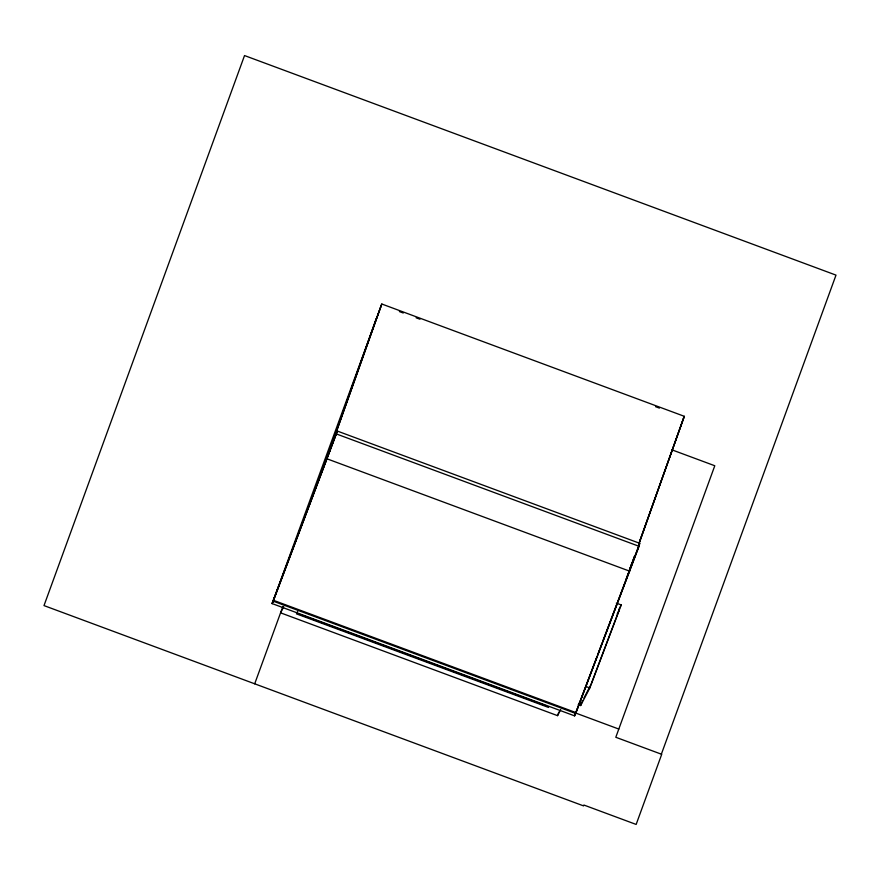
<?xml version="1.0" encoding="UTF-8"?>
<svg xmlns="http://www.w3.org/2000/svg" width="880" height="880" viewBox="0 0 880 880"><rect width="100%" height="100%" fill="white"/><g stroke="black" fill="none" stroke-linecap="round" stroke-linejoin="round"><path stroke-width="1.32" d="M337.238 431.024L272.118 603.581L337.238 431.024L639.727 543.312L639.056 546.304L574.607 715.869L272.118 603.581L381.821 304.018L684.31 416.306L638.572 545.006M321.948 471.526L376.365 318.252M626.219 579.029L627.594 575.168M629.42 570.02L631.708 563.574M639.485 541.684L684.31 416.306M634.458 556.226L628.045 574.244L639.727 543.312M639.485 542.058L683.859 417.175M324.907 463.705L381.37 304.887M327.855 455.884L381.821 304.018M630.344 568.172L634.458 556.589M254.694 683.815L282.92 606.397M283.734 606.76L280.566 612.832L557.546 715.649L558.833 712.129M578.215 704.649L580.657 705.551L582.527 700.414M661.353 754.182L836 275.121L244.53 55.561L44 605.594L583.572 805.893L583.88 805.035L636.152 824.439L661.716 754.314L615.802 737.275L714.791 465.751L671.737 449.768M272.943 602.008L336.897 432.52M574.607 715.869L596.805 657.041M597.773 654.489L602.107 642.983M603.075 640.42L617.067 603.339M618.035 600.776L625.757 580.316M626.219 579.106L627.594 575.465M575.432 714.296L639.386 544.808M580.657 705.551L589.831 687.94L621.225 604.934L616.33 603.119M297.671 611.501L296.45 613.855L548.581 707.454M557.546 715.649L560.714 709.577M618.772 609.631L621.225 604.934M617.188 613.899L619.036 610.346L591.041 684.387L583.902 698.104M399.388 311.575L403.249 313.016M416.119 317.79L419.98 319.22M655.534 406.67L659.395 408.1M336.567 434.016L639.056 546.304M327.184 458.887L629.673 571.175M586.157 686.587L589.831 687.94M578.93 703.274L581.372 704.187M273.757 600.424L576.246 712.712M575.751 713.064L618.805 729.058M273.35 601.216L575.839 713.504M299.871 614.383L545.809 705.683"/></g></svg>
